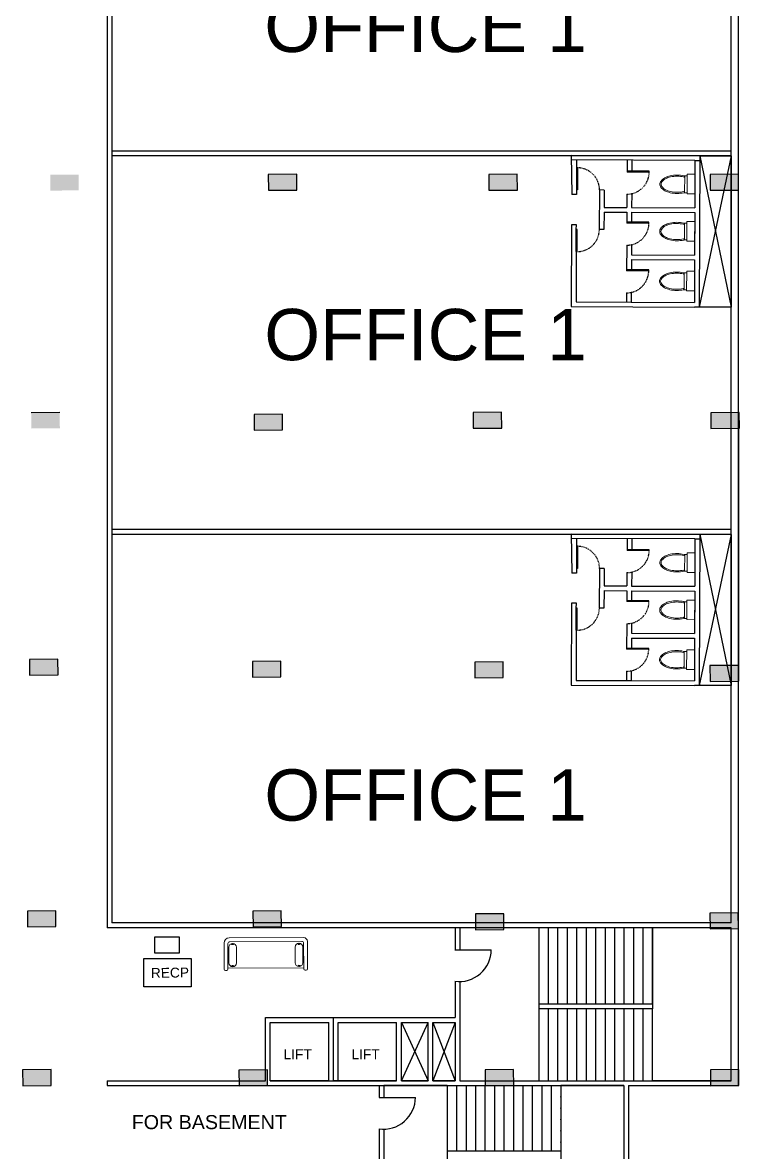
# Model space of a CAD drawing. Header units: millimetres. Extents: x 587797 to 2274247, y 1711 to 439204.
# Drawn here: x 1174131 to 1196832, y 241083 to 276901 of the extents above; entities that cross this region are included whole.
import ezdxf

# ---------------------------------------------------------------- set-up
doc = ezdxf.new("R2010")
doc.units = ezdxf.units.MM
doc.linetypes.add('ACAD_ISO03W100', pattern=[30, 12, -18])
doc.layers.add('finiture', color=7, linetype='Continuous', lineweight=20)
doc.styles.get("Standard").update_dxf_attribs({"font": 'arial.ttf'})

msp = doc.modelspace()

# ---------------------------------------------------------------- hatches: boundary and pattern name
h = msp.add_hatch(color=256)
h.dxf.hatch_style = 1
h.paths.add_polyline_path([(1175910.46, 271582.881), (1175906.172, 272082.863), (1175006.205, 272075.145), (1175010.493, 271575.163)])
h = msp.add_hatch(color=256)
h.dxf.hatch_style = 1
h.paths.add_polyline_path([(1182815.95, 271593.514), (1182811.662, 272093.496), (1181911.695, 272085.778), (1181915.983, 271585.797)])
h = msp.add_hatch(color=256)
h.dxf.hatch_style = 1
h.paths.add_polyline_path([(1189800.085, 271593.514), (1189795.798, 272093.496), (1188895.831, 272085.778), (1188900.118, 271585.797)])
h = msp.add_hatch(color=256)
h.dxf.hatch_style = 1
h.paths.add_polyline_path([(1196805.901, 271593.514), (1196801.613, 272093.496), (1195901.646, 272085.778), (1195905.934, 271585.797)])
h = msp.add_hatch(color=256)
h.dxf.hatch_style = 1
h.paths.add_polyline_path([(1175310.009, 264040.668), (1175305.721, 264540.649), (1174405.754, 264532.931), (1174410.042, 264032.95)])
h = msp.add_hatch(color=256)
h.dxf.hatch_style = 1
h.paths.add_polyline_path([(1182365.257, 263988.153), (1182360.969, 264488.135), (1181461.002, 264480.417), (1181465.29, 263980.435)])
h = msp.add_hatch(color=256)
h.dxf.hatch_style = 1
h.paths.add_polyline_path([(1189303.606, 264047.654), (1189299.318, 264547.636), (1188399.351, 264539.918), (1188403.639, 264039.937)])
h = msp.add_hatch(color=256)
h.dxf.hatch_style = 1
h.paths.add_polyline_path([(1196831.696, 264042.48), (1196827.409, 264542.461), (1195927.442, 264534.744), (1195931.73, 264034.762)])
h = msp.add_hatch(color=256)
h.dxf.hatch_style = 1
h.paths.add_polyline_path([(1175252.183, 256222.367), (1175247.895, 256722.348), (1174347.928, 256714.63), (1174352.216, 256214.649)])
h = msp.add_hatch(color=256)
h.dxf.hatch_style = 1
h.paths.add_polyline_path([(1182311.857, 256158.747), (1182307.57, 256658.728), (1181407.603, 256651.01), (1181411.89, 256151.029)])
h = msp.add_hatch(color=256)
h.dxf.hatch_style = 1
h.paths.add_polyline_path([(1189354.374, 256137.317), (1189350.086, 256637.299), (1188450.119, 256629.581), (1188454.407, 256129.599)])
h = msp.add_hatch(color=256)
h.dxf.hatch_style = 1
h.paths.add_polyline_path([(1196804.482, 256024.515), (1196800.194, 256524.497), (1195900.227, 256516.779), (1195904.515, 256016.797)])
h = msp.add_hatch(color=256)
h.dxf.hatch_style = 1
h.paths.add_polyline_path([(1175186.482, 248242.016), (1175182.194, 248741.997), (1174282.227, 248734.279), (1174286.515, 248234.298)])
h = msp.add_hatch(color=256)
h.dxf.hatch_style = 1
h.paths.add_polyline_path([(1182327.894, 248242.016), (1182323.606, 248741.997), (1181423.639, 248734.279), (1181427.927, 248234.298)])
h = msp.add_hatch(color=256)
h.dxf.hatch_style = 1
h.paths.add_polyline_path([(1189375.669, 248150.984), (1189371.382, 248650.966), (1188471.415, 248643.248), (1188475.702, 248143.266)])
h = msp.add_hatch(color=256)
h.dxf.hatch_style = 1
h.paths.add_polyline_path([(1196801.268, 248179.034), (1196796.98, 248679.016), (1195897.014, 248671.298), (1195901.301, 248171.316)])
h = msp.add_hatch(color=256)
h.dxf.hatch_style = 1
h.paths.add_polyline_path([(1175035.119, 243206.553), (1175030.831, 243706.535), (1174130.864, 243698.817), (1174135.152, 243198.836)])
h = msp.add_hatch(color=256)
h.dxf.hatch_style = 1
h.paths.add_polyline_path([(1181887.029, 243202.608), (1181882.741, 243702.589), (1180982.774, 243694.872), (1180987.062, 243194.89)])
h = msp.add_hatch(color=256)
h.dxf.hatch_style = 1
h.paths.add_polyline_path([(1189683.449, 243206.467), (1189679.162, 243706.448), (1188779.195, 243698.731), (1188783.483, 243198.749)])
h = msp.add_hatch(color=256)
h.dxf.hatch_style = 1
h.paths.add_polyline_path([(1196816, 243206.467), (1196811.712, 243706.448), (1195911.745, 243698.731), (1195916.033, 243198.749)])

# ---------------------------------------------------------------- linework, layer by layer
for p, q in [((1196805.901, 248206.38), (1196805.901, 303056.38)), ((1196805.901, 243206.38), (1196805.901, 299906.38)), ((1176805.901, 297976.041), (1176805.901, 248206.38)), ((1176955.901, 286403.061), (1176955.901, 248356.38)), ((1196575.901, 248356.38), (1196575.901, 286403.061)), ((1196575.901, 272826.041), (1176955.901, 272826.041)), ((1196575.901, 272676.041), (1176955.901, 272676.041)), ((1191507.961, 272697.974), (1195575.91, 272680.369)), ((1191507.961, 272697.974), (1191522.262, 271448.554)), ((1195575.91, 272680.369), (1195555.787, 267880.411)), ((1196575.901, 272676.041), (1195555.787, 267880.411)), ((1195575.91, 272680.369), (1196575.901, 272676.041)), ((1195575.91, 272680.369), (1196575.901, 267880.411)), ((1196575.901, 272676.041), (1196575.901, 267880.411)), ((1195425.911, 272531.017), (1191527.019, 272547.89)), ((1191677.018, 272547.241), (1191672.909, 271597.904)), ((1191675.939, 272297.897), (1191672.909, 271597.904)), ((1191704.938, 272297.772), (1191675.939, 272297.897)), ((1191704.938, 272297.772), (1191701.909, 271597.778)), ((1193275.931, 272540.321), (1193274.299, 272163.195)), ((1193425.93, 272539.672), (1193424.423, 272191.545)), ((1195425.911, 272531.017), (1195419.42, 271031.031)), ((1195425.911, 272531.017), (1195575.281, 272530.37)), ((1182811.662, 272093.496), (1181911.695, 272085.778)), ((1181911.695, 272085.778), (1181915.983, 271585.797)), ((1182815.95, 271593.514), (1182811.662, 272093.496)), ((1189795.798, 272093.496), (1188895.831, 272085.778)), ((1188895.831, 272085.778), (1188900.118, 271585.797)), ((1189800.085, 271593.514), (1189795.798, 272093.496)), ((1193974.293, 272160.165), (1193274.299, 272163.195)), ((1193974.418, 272189.165), (1193274.425, 272192.194)), ((1193974.293, 272160.165), (1193974.418, 272189.165)), ((1196801.613, 272093.496), (1195901.646, 272085.778)), ((1195901.646, 272085.778), (1195905.934, 271585.797)), ((1196805.901, 271593.514), (1196801.613, 272093.496)), ((1181915.983, 271585.797), (1182815.95, 271593.514)), ((1188900.118, 271585.797), (1189800.085, 271593.514)), ((1191672.909, 271597.904), (1191672.26, 271447.905)), ((1191701.909, 271597.778), (1191672.909, 271597.904)), ((1192401.902, 271594.749), (1192401.253, 271444.751)), ((1192549.242, 271594.111), (1192401.902, 271594.749)), ((1192549.242, 271594.111), (1192546.859, 271043.462)), ((1195905.934, 271585.797), (1196805.901, 271593.514)), ((1191672.26, 271447.905), (1191522.262, 271448.554)), ((1192398.594, 271444.762), (1192394.451, 270487.343)), ((1193271.27, 271463.201), (1193269.44, 271040.335)), ((1193421.339, 271478.812), (1193419.439, 271039.686)), ((1192546.21, 270893.464), (1192543.801, 270336.695)), ((1192546.21, 270893.464), (1193268.791, 270890.337)), ((1192546.859, 271043.462), (1193269.44, 271040.335)), ((1193268.791, 270890.337), (1193267.298, 270545.407)), ((1193418.789, 270889.687), (1193417.422, 270573.758)), ((1193418.789, 270889.687), (1195418.771, 270881.032)), ((1193419.439, 271039.686), (1195419.42, 271031.031)), ((1195418.771, 270881.032), (1195412.928, 269531.045)), ((1191518.118, 270491.135), (1191506.896, 267897.933)), ((1191668.117, 270490.486), (1191518.118, 270491.135)), ((1191667.468, 270340.488), (1191668.117, 270490.486)), ((1192397.11, 270487.331), (1192394.451, 270487.343)), ((1192396.461, 270337.333), (1192397.11, 270487.331)), ((1193967.292, 270542.378), (1193267.298, 270545.407)), ((1193967.417, 270571.377), (1193267.424, 270574.407)), ((1193967.292, 270542.378), (1193967.417, 270571.377)), ((1191667.468, 270340.488), (1191657.543, 268047.283)), ((1191664.438, 269640.494), (1191667.468, 270340.488)), ((1191696.467, 270340.362), (1191667.468, 270340.488)), ((1191693.438, 269640.369), (1191696.467, 270340.362)), ((1192543.801, 270336.695), (1192396.461, 270337.333)), ((1193264.269, 269845.414), (1193260.764, 269035.644)), ((1193414.338, 269861.025), (1193412.947, 269539.7)), ((1191693.438, 269640.369), (1191664.438, 269640.494)), ((1193412.298, 269389.702), (1193410.889, 269063.995)), ((1193412.298, 269389.702), (1195412.279, 269381.046)), ((1193412.947, 269539.7), (1195412.928, 269531.045)), ((1195412.279, 269381.046), (1195406.437, 268031.059)), ((1193960.758, 269032.615), (1193260.764, 269035.644)), ((1193960.883, 269061.614), (1193260.89, 269064.644)), ((1193960.758, 269032.615), (1193960.883, 269061.614)), ((1193257.735, 268335.651), (1193256.457, 268040.363)), ((1193407.804, 268351.262), (1193406.456, 268039.714)), ((1191657.543, 268047.283), (1193406.456, 268039.714)), ((1193406.456, 268039.714), (1195406.437, 268031.059)), ((1191506.896, 267897.933), (1195405.788, 267881.06)), ((1195555.787, 267880.411), (1195405.788, 267881.06)), ((1196575.901, 267880.411), (1195555.804, 267884.688)), ((1175305.721, 264540.649), (1174405.754, 264532.931)), ((1182360.969, 264488.135), (1181461.002, 264480.417)), ((1181461.002, 264480.417), (1181465.29, 263980.435)), ((1182365.257, 263988.153), (1182360.969, 264488.135)), ((1189299.318, 264547.636), (1188399.351, 264539.918)), ((1188399.351, 264539.918), (1188403.639, 264039.937)), ((1189303.606, 264047.654), (1189299.318, 264547.636)), ((1196827.409, 264542.461), (1195927.442, 264534.744)), ((1195927.442, 264534.744), (1195931.73, 264034.762)), ((1196831.696, 264042.48), (1196827.409, 264542.461)), ((1181465.29, 263980.435), (1182365.257, 263988.153)), ((1188403.639, 264039.937), (1189303.606, 264047.654)), ((1195931.73, 264034.762), (1196831.696, 264042.48)), ((1196805.901, 264024.515), (1196805.901, 256024.515)), ((1196575.901, 260826.041), (1176955.901, 260826.041)), ((1196575.901, 260676.041), (1176955.901, 260676.041)), ((1191507.961, 260697.974), (1195575.91, 260680.369)), ((1191507.961, 260697.974), (1191522.262, 259448.554)), ((1195425.911, 260531.017), (1191527.019, 260547.89)), ((1191677.018, 260547.241), (1191672.909, 259597.904)), ((1193275.931, 260540.321), (1193274.299, 260163.195)), ((1193425.93, 260539.672), (1193424.423, 260191.545)), ((1195425.911, 260531.017), (1195419.42, 259031.031)), ((1195425.911, 260531.017), (1195575.281, 260530.37)), ((1195575.91, 260680.369), (1195555.787, 255880.411)), ((1196575.901, 260676.041), (1195555.787, 255880.411)), ((1195575.91, 260680.369), (1196575.901, 260676.041)), ((1195575.91, 260680.369), (1196575.901, 255880.411)), ((1196575.901, 260676.041), (1196575.901, 255880.411)), ((1191675.939, 260297.897), (1191672.909, 259597.904)), ((1191704.938, 260297.772), (1191675.939, 260297.897)), ((1191704.938, 260297.772), (1191701.909, 259597.778)), ((1193974.293, 260160.165), (1193274.299, 260163.195)), ((1193974.418, 260189.165), (1193274.425, 260192.194)), ((1193974.293, 260160.165), (1193974.418, 260189.165)), ((1191672.26, 259447.905), (1191522.262, 259448.554)), ((1191672.909, 259597.904), (1191672.26, 259447.905)), ((1191701.909, 259597.778), (1191672.909, 259597.904)), ((1192398.594, 259444.762), (1192394.451, 258487.343)), ((1192401.902, 259594.749), (1192401.253, 259444.751)), ((1192549.242, 259594.111), (1192401.902, 259594.749)), ((1192549.242, 259594.111), (1192546.859, 259043.462)), ((1193271.27, 259463.201), (1193269.44, 259040.335)), ((1193421.339, 259478.812), (1193419.439, 259039.686)), ((1192546.859, 259043.462), (1193269.44, 259040.335)), ((1193419.439, 259039.686), (1195419.42, 259031.031)), ((1192546.21, 258893.464), (1192543.801, 258336.695)), ((1192546.21, 258893.464), (1193268.791, 258890.337)), ((1193268.791, 258890.337), (1193267.298, 258545.407)), ((1193418.789, 258889.687), (1193417.422, 258573.758)), ((1193418.789, 258889.687), (1195418.771, 258881.032)), ((1195418.771, 258881.032), (1195412.928, 257531.045)), ((1191518.118, 258491.135), (1191506.896, 255897.933)), ((1191668.117, 258490.486), (1191518.118, 258491.135)), ((1191667.468, 258340.488), (1191657.543, 256047.283)), ((1191664.438, 257640.494), (1191667.468, 258340.488)), ((1191667.468, 258340.488), (1191668.117, 258490.486)), ((1191696.467, 258340.362), (1191667.468, 258340.488)), ((1191693.438, 257640.369), (1191696.467, 258340.362)), ((1192397.11, 258487.331), (1192394.451, 258487.343)), ((1192396.461, 258337.333), (1192397.11, 258487.331)), ((1192543.801, 258336.695), (1192396.461, 258337.333)), ((1193967.292, 258542.378), (1193267.298, 258545.407)), ((1193967.417, 258571.377), (1193267.424, 258574.407)), ((1193967.292, 258542.378), (1193967.417, 258571.377)), ((1191693.438, 257640.369), (1191664.438, 257640.494)), ((1193264.269, 257845.414), (1193260.764, 257035.644)), ((1193414.338, 257861.025), (1193412.947, 257539.7)), ((1193412.947, 257539.7), (1195412.928, 257531.045)), ((1193412.298, 257389.702), (1193410.889, 257063.995)), ((1193412.298, 257389.702), (1195412.279, 257381.046)), ((1195412.279, 257381.046), (1195406.437, 256031.059)), ((1193960.758, 257032.615), (1193260.764, 257035.644)), ((1193960.883, 257061.614), (1193260.89, 257064.644)), ((1193960.758, 257032.615), (1193960.883, 257061.614)), ((1175247.895, 256722.348), (1174347.928, 256714.63)), ((1174347.928, 256714.63), (1174352.216, 256214.649)), ((1175252.183, 256222.367), (1175247.895, 256722.348)), ((1182307.57, 256658.728), (1181407.603, 256651.01)), ((1181407.603, 256651.01), (1181411.89, 256151.029)), ((1182311.857, 256158.747), (1182307.57, 256658.728)), ((1189350.086, 256637.299), (1188450.119, 256629.581)), ((1188450.119, 256629.581), (1188454.407, 256129.599)), ((1189354.374, 256137.317), (1189350.086, 256637.299)), ((1196800.194, 256524.497), (1195900.227, 256516.779)), ((1195900.227, 256516.779), (1195904.515, 256016.797)), ((1196804.482, 256024.515), (1196800.194, 256524.497)), ((1174352.216, 256214.649), (1175252.183, 256222.367)), ((1181411.89, 256151.029), (1182311.857, 256158.747)), ((1188454.407, 256129.599), (1189354.374, 256137.317)), ((1193257.735, 256335.651), (1193256.457, 256040.363)), ((1193407.804, 256351.262), (1193406.456, 256039.714)), ((1196805.901, 248322.831), (1196805.901, 256322.831)), ((1191506.896, 255897.933), (1195405.788, 255881.06)), ((1191657.543, 256047.283), (1193406.456, 256039.714)), ((1193406.456, 256039.714), (1195406.437, 256031.059)), ((1195555.787, 255880.411), (1195405.788, 255881.06)), ((1196575.901, 255880.411), (1195555.804, 255884.688)), ((1195904.515, 256016.797), (1196804.482, 256024.515)), ((1175182.194, 248741.997), (1174282.227, 248734.279)), ((1174282.227, 248734.279), (1174286.515, 248234.298)), ((1175186.482, 248242.016), (1175182.194, 248741.997)), ((1182323.606, 248741.997), (1181423.639, 248734.279)), ((1181423.639, 248734.279), (1181427.927, 248234.298)), ((1182327.894, 248242.016), (1182323.606, 248741.997)), ((1189371.382, 248650.966), (1188471.415, 248643.248)), ((1188471.415, 248643.248), (1188475.702, 248143.266)), ((1189375.669, 248150.984), (1189371.382, 248650.966)), ((1196796.98, 248679.016), (1195897.014, 248671.298)), ((1195897.014, 248671.298), (1195901.301, 248171.316)), ((1196801.268, 248179.034), (1196796.98, 248679.016)), ((1174286.515, 248234.298), (1175186.482, 248242.016)), ((1196575.901, 248356.38), (1176955.901, 248356.38)), ((1181427.927, 248234.298), (1182327.894, 248242.016)), ((1196575.901, 248206.38), (1176805.901, 248206.38)), ((1178302.817, 247906.841), (1178302.817, 247406.841)), ((1179102.817, 247906.841), (1178302.817, 247906.841)), ((1179102.817, 247406.841), (1179102.817, 247906.841)), ((1187825.901, 248206.38), (1187825.901, 247508.326)), ((1190475.901, 248206.38), (1187975.901, 248206.38)), ((1187975.901, 248206.38), (1187975.901, 247508.326)), ((1188475.702, 248143.266), (1189375.669, 248150.984)), ((1191375.901, 248206.38), (1188875.901, 248206.38)), ((1190475.901, 248206.38), (1190475.901, 243356.38)), ((1190775.901, 248206.38), (1190775.901, 245781.38)), ((1191075.901, 248206.38), (1191075.901, 245781.38)), ((1191375.901, 248206.38), (1191375.901, 245781.38)), ((1191675.901, 248206.38), (1191675.901, 245781.38)), ((1191975.901, 248206.38), (1191975.901, 245781.38)), ((1192275.901, 248206.38), (1192275.901, 245781.38)), ((1192575.901, 248206.38), (1192575.901, 245781.38)), ((1192875.901, 248206.38), (1192875.901, 245781.38)), ((1193175.901, 248206.38), (1193175.901, 245781.38)), ((1193475.901, 248206.38), (1193475.901, 245781.38)), ((1193775.901, 248206.38), (1193775.901, 245781.38)), ((1194075.901, 245781.38), (1194075.901, 248206.38)), ((1194075.901, 248206.38), (1194075.901, 245631.38)), ((1195901.301, 248171.316), (1196801.268, 248179.034)), ((1196575.901, 243356.38), (1196575.901, 248206.38)), ((1196805.901, 243206.38), (1196805.901, 248206.38)), ((1187824.195, 247508.326), (1188974.195, 247508.326)), ((1177973.478, 247229.809), (1179473.478, 247229.809)), ((1177973.478, 246329.809), (1177973.478, 247229.809)), ((1178302.817, 247406.841), (1179102.817, 247406.841)), ((1179473.478, 247229.809), (1179473.478, 246329.809)), ((1187825.901, 246508.099), (1187825.901, 245356.38)), ((1187975.901, 246499.492), (1187975.901, 243356.38)), ((1179473.478, 246329.809), (1177973.478, 246329.809)), ((1194075.901, 245781.38), (1190475.901, 245781.38)), ((1181825.901, 243356.38), (1181825.901, 245356.38)), ((1181825.901, 245356.38), (1183975.901, 245356.38)), ((1183975.901, 243356.38), (1183975.901, 245356.38)), ((1183975.901, 245356.38), (1185975.901, 245356.38)), ((1183975.901, 243356.38), (1183975.901, 245356.38)), ((1185975.901, 245356.38), (1186975.901, 245356.38)), ((1186975.901, 245356.38), (1187825.901, 245356.38)), ((1194075.901, 245631.38), (1190475.901, 245631.38)), ((1190775.901, 245631.38), (1190775.901, 243356.38)), ((1191075.901, 245631.38), (1191075.901, 243356.38)), ((1191375.901, 245631.38), (1191375.901, 243356.38)), ((1191675.901, 245631.38), (1191675.901, 243356.38)), ((1191975.901, 245631.38), (1191975.901, 243356.38)), ((1192275.901, 245631.38), (1192275.901, 243356.38)), ((1192575.901, 245631.38), (1192575.901, 243356.38)), ((1192875.901, 245631.38), (1192875.901, 243356.38)), ((1193175.901, 245631.38), (1193175.901, 243356.38)), ((1193475.901, 245631.38), (1193475.901, 243356.38)), ((1193775.901, 245631.38), (1193775.901, 243356.38)), ((1194075.901, 243356.38), (1194075.901, 245631.38)), ((1181975.901, 243356.38), (1181975.901, 245206.38)), ((1181975.901, 245206.38), (1183825.901, 245206.38)), ((1183825.901, 243356.38), (1183825.901, 245206.38)), ((1184125.901, 243356.38), (1184125.901, 245206.38)), ((1184125.901, 245206.38), (1185975.901, 245206.38)), ((1185975.901, 243356.38), (1185975.901, 245206.38)), ((1186125.901, 243356.38), (1186125.901, 245206.38)), ((1186125.901, 245206.38), (1186975.901, 245206.38)), ((1186125.901, 245206.38), (1186975.901, 243356.38)), ((1186125.901, 243356.38), (1186975.901, 245206.38)), ((1186975.901, 243356.38), (1186975.901, 245206.38)), ((1187125.901, 243356.38), (1187125.901, 245206.38)), ((1187125.901, 245206.38), (1187825.901, 245206.38)), ((1187125.901, 245206.38), (1187825.901, 243356.38)), ((1187825.901, 245206.38), (1187125.901, 243356.38)), ((1187825.901, 245206.38), (1187825.901, 243356.38)), ((1187825.901, 245206.38), (1187825.901, 243356.38)), ((1175030.831, 243706.535), (1174130.864, 243698.817)), ((1174130.864, 243698.817), (1174135.152, 243198.836)), ((1175035.119, 243206.553), (1175030.831, 243706.535)), ((1181882.741, 243702.589), (1180982.774, 243694.872)), ((1180982.774, 243694.872), (1180987.062, 243194.89)), ((1181887.029, 243202.608), (1181882.741, 243702.589)), ((1189679.162, 243706.448), (1188779.195, 243698.731)), ((1188779.195, 243698.731), (1188783.483, 243198.749)), ((1189683.449, 243206.467), (1189679.162, 243706.448)), ((1196811.712, 243706.448), (1195911.745, 243698.731)), ((1195911.745, 243698.731), (1195916.033, 243198.749)), ((1196816, 243206.467), (1196811.712, 243706.448)), ((1174135.152, 243198.836), (1175035.119, 243206.553)), ((1176805.901, 243356.38), (1181825.901, 243356.38)), ((1176805.901, 243356.38), (1176805.901, 243206.38)), ((1176805.901, 243206.38), (1193173.35, 243206.38)), ((1181975.901, 243356.38), (1185975.901, 243356.38)), ((1181975.901, 243356.38), (1183825.901, 243356.38)), ((1181975.901, 243356.38), (1183825.901, 243356.38)), ((1183825.901, 243356.38), (1181975.901, 243356.38)), ((1185975.901, 243356.38), (1183975.901, 243356.38)), ((1184125.901, 243356.38), (1185975.901, 243356.38)), ((1185423.35, 243206.38), (1185423.35, 242828.51)), ((1187573.35, 243206.38), (1185573.35, 243206.38)), ((1185573.35, 243206.38), (1185573.35, 242828.51)), ((1186125.901, 243356.38), (1186975.901, 243356.38)), ((1186975.901, 243356.38), (1186125.901, 243356.38)), ((1187125.901, 243356.38), (1187825.901, 243356.38)), ((1187825.901, 243356.38), (1187125.901, 243356.38)), ((1187573.35, 243206.38), (1187573.35, 238884.859)), ((1187873.35, 243206.38), (1187873.35, 241120.62)), ((1187975.901, 243356.38), (1196575.901, 243356.38)), ((1188173.35, 243206.38), (1188173.35, 241120.62)), ((1188473.35, 243206.38), (1188473.35, 241120.62)), ((1188773.35, 243206.38), (1188773.35, 241120.62)), ((1188783.483, 243198.749), (1189683.449, 243206.467)), ((1189073.35, 243206.38), (1189073.35, 241120.62)), ((1189373.35, 243206.38), (1189373.35, 241120.62)), ((1189673.35, 243206.38), (1189673.35, 241120.62)), ((1189973.35, 243206.38), (1189973.35, 241120.62)), ((1190273.35, 243206.38), (1190273.35, 241120.62)), ((1190573.35, 243206.38), (1190573.35, 241120.62)), ((1190873.35, 243206.38), (1190873.35, 241120.62)), ((1193173.35, 243206.38), (1191173.35, 243206.38)), ((1191173.35, 243206.38), (1191173.35, 238884.859)), ((1193173.35, 243206.38), (1193173.35, 238884.859)), ((1193323.47, 243206.38), (1196805.901, 243206.38)), ((1193323.47, 243206.38), (1193323.47, 232414.508)), ((1196575.901, 243356.38), (1194075.901, 243356.38)), ((1195916.033, 243198.749), (1196816, 243206.467)), ((1180987.062, 243194.89), (1181887.029, 243202.608)), ((1185423.35, 242828.51), (1186573.35, 242828.51)), ((1185423.35, 241828.51), (1185422.72, 239008.634)), ((1185573.35, 241819.649), (1185573.35, 238884.859)), ((1191173.35, 241120.62), (1187573.35, 241120.62))]:
    msp.add_line(p, q)
at = {"linetype": 'ACAD_ISO03W100'}
for centre, start, end in [((1191701.909, 271597.778), 359.7520462, 89.7520462), ((1193274.299, 272163.195), 269.7520462, 359.7520462), ((1193267.298, 270545.407), 269.7520462, 359.7520462), ((1191696.467, 270340.362), 269.7520462, 359.7520462), ((1193260.764, 269035.644), 269.7520462, 359.7520462), ((1191701.909, 259597.778), 359.7520462, 89.7520462), ((1193274.299, 260163.195), 269.7520462, 359.7520462), ((1191696.467, 258340.362), 269.7520462, 359.7520462), ((1193267.298, 258545.407), 269.7520462, 359.7520462), ((1193260.764, 257035.644), 269.7520462, 359.7520462)]:
    msp.add_arc(centre, 700, start, end, dxfattribs=at)
for centre in [(1187958.905, 247514.659), (1185558.06, 242834.843)]:
    msp.add_arc(centre, 1015.31, 262.3755717, 359.6426021)
for p in [(1191173.35, 242846.253), (1191173.35, 242486.127), (1191173.35, 242126), (1191173.35, 241765.873), (1191173.35, 241405.746)]:
    msp.add_point(p)
at = {"layer": 'finiture'}
for p, q in [((1195099.778, 272038.226), (1195097.501, 271512.133)), ((1195099.591, 272038.876), (1195176.254, 272038.544)), ((1195173.294, 271471.749), (1195175.98, 272092.446)), ((1195175.98, 272092.446), (1195424.009, 272091.372)), ((1195424.009, 272091.372), (1195421.322, 271470.675)), ((1195100.246, 271508.761), (1195173.96, 271508.442)), ((1195421.322, 271470.675), (1195173.294, 271471.749)), ((1195093.293, 270539.794), (1195091.017, 270013.702)), ((1195093.106, 270540.444), (1195169.77, 270540.112)), ((1195166.809, 269973.317), (1195169.495, 270594.014)), ((1195169.495, 270594.014), (1195417.524, 270592.941)), ((1195417.524, 270592.941), (1195414.838, 269972.244)), ((1195093.761, 270010.329), (1195167.476, 270010.01)), ((1195414.838, 269972.244), (1195166.809, 269973.317)), ((1195159.986, 268396.777), (1195162.673, 269017.475)), ((1195162.673, 269017.475), (1195410.701, 269016.401)), ((1195410.701, 269016.401), (1195408.015, 268395.704)), ((1195086.471, 268963.255), (1195084.194, 268437.162)), ((1195086.284, 268963.905), (1195162.947, 268963.573)), ((1195086.938, 268433.79), (1195160.653, 268433.471)), ((1195408.015, 268395.704), (1195159.986, 268396.777)), ((1195173.294, 259471.749), (1195175.98, 260092.446)), ((1195175.98, 260092.446), (1195424.009, 260091.372)), ((1195424.009, 260091.372), (1195421.322, 259470.675)), ((1195099.778, 260038.226), (1195097.501, 259512.133)), ((1195099.591, 260038.876), (1195176.254, 260038.544)), ((1195100.246, 259508.761), (1195173.96, 259508.442)), ((1195421.322, 259470.675), (1195173.294, 259471.749)), ((1195093.293, 258539.794), (1195091.017, 258013.702)), ((1195093.106, 258540.444), (1195169.77, 258540.112)), ((1195166.809, 257973.317), (1195169.495, 258594.014)), ((1195169.495, 258594.014), (1195417.524, 258592.941)), ((1195417.524, 258592.941), (1195414.838, 257972.244)), ((1195093.761, 258010.329), (1195167.476, 258010.01)), ((1195414.838, 257972.244), (1195166.809, 257973.317)), ((1195086.471, 256963.255), (1195084.194, 256437.162)), ((1195086.284, 256963.905), (1195162.947, 256963.573)), ((1195159.986, 256396.777), (1195162.673, 257017.475)), ((1195162.673, 257017.475), (1195410.701, 257016.401)), ((1195410.701, 257016.401), (1195408.015, 256395.704)), ((1195086.938, 256433.79), (1195160.653, 256433.471)), ((1195408.015, 256395.704), (1195159.986, 256396.777)), ((1183031.355, 247891.915), (1180671.371, 247883.227)), ((1180511.961, 247722.639), (1180515.013, 246893.706)), ((1180632.034, 247703.081), (1180635.012, 246894.148)), ((1180662.736, 247586.387), (1180664.57, 247088.377)), ((1182971.797, 247771.695), (1180691.813, 247763.302)), ((1180904.568, 247089.261), (1180902.735, 247587.271)), ((1182764.01, 247096.106), (1182762.177, 247594.116)), ((1183002.176, 247594.999), (1183004.009, 247096.989)), ((1183032.018, 247711.916), (1183034.996, 246902.983)), ((1183151.796, 247772.357), (1183154.995, 246903.424)), ((1180555.16, 246853.854), (1180595.159, 246854.001)), ((1183034.889, 246931.921), (1180634.905, 246923.087)), ((1183075.143, 246863.13), (1183115.142, 246863.277))]:
    msp.add_line(p, q, dxfattribs=at)
for centre, radius, start, end in [((1194479.649, 271777.859), 164.868, 142.1490115, 179.7520462), ((1194659.09, 271638.414), 392.122, 118.0237809, 142.1490115), ((1194659.09, 271638.414), 354.917, 118.0237809, 142.1490115), ((1194777.888, 271415.211), 644.97, 102.3106229, 118.0237809), ((1194777.888, 271415.211), 607.765, 102.3106229, 118.0237809), ((1194855.162, 271061.116), 1007.399, 89.7520462, 102.3106229), ((1194855.162, 271061.116), 970.194, 89.7520462, 102.3106229), ((1194855.162, 271061.116), 970.194, 77.1934694, 89.7520462), ((1194855.162, 271061.116), 1007.399, 77.1934694, 89.7520462), ((1194935.498, 271414.529), 607.765, 75.2436066, 77.1934694), ((1194935.498, 271414.529), 644.97, 75.2436066, 77.1934694), ((1194479.649, 271777.859), 164.868, 179.7520462, 217.3550809), ((1194660.291, 271915.745), 392.122, 217.3550809, 241.4803114), ((1194479.649, 271777.859), 127.664, 179.7520462, 217.3550809), ((1194479.649, 271777.859), 127.664, 142.1490115, 179.7520462), ((1194660.291, 271915.745), 354.917, 217.3550809, 241.4803114), ((1194781.016, 272137.911), 644.97, 241.4803114, 257.1934694), ((1194781.016, 272137.911), 607.765, 241.4803114, 257.1934694), ((1194861.352, 272491.324), 1007.399, 257.1934694, 269.7520462), ((1194861.352, 272491.324), 970.194, 257.1934694, 269.7520462), ((1194861.352, 272491.324), 1007.399, 269.7520462, 282.3106229), ((1194861.352, 272491.324), 970.194, 269.7520462, 282.3106229), ((1194938.625, 272137.229), 607.765, 282.3106229, 284.2604858), ((1194938.625, 272137.229), 644.97, 282.3106229, 284.2604858), ((1194652.606, 270139.982), 392.122, 118.0237809, 142.1490115), ((1194652.606, 270139.982), 354.917, 118.0237809, 142.1490115), ((1194771.403, 269916.779), 644.97, 102.3106229, 118.0237809), ((1194771.403, 269916.779), 607.765, 102.3106229, 118.0237809), ((1194848.677, 269562.684), 1007.399, 89.7520462, 102.3106229), ((1194848.677, 269562.684), 970.194, 89.7520462, 102.3106229), ((1194848.677, 269562.684), 970.194, 77.1934694, 89.7520462), ((1194848.677, 269562.684), 1007.399, 77.1934694, 89.7520462), ((1194929.013, 269916.097), 607.765, 75.2436066, 77.1934694), ((1194929.013, 269916.097), 644.97, 75.2436066, 77.1934694), ((1194473.164, 270279.427), 164.868, 179.7520462, 217.3550809), ((1194473.164, 270279.427), 164.868, 142.1490115, 179.7520462), ((1194653.806, 270417.314), 392.122, 217.3550809, 241.4803114), ((1194473.164, 270279.427), 127.664, 179.7520462, 217.3550809), ((1194473.164, 270279.427), 127.664, 142.1490115, 179.7520462), ((1194653.806, 270417.314), 354.917, 217.3550809, 241.4803114), ((1194774.531, 270639.479), 644.97, 241.4803114, 257.1934694), ((1194774.531, 270639.479), 607.765, 241.4803114, 257.1934694), ((1194854.867, 270992.892), 1007.399, 257.1934694, 269.7520462), ((1194854.867, 270992.892), 970.194, 257.1934694, 269.7520462), ((1194854.867, 270992.892), 1007.399, 269.7520462, 282.3106229), ((1194854.867, 270992.892), 970.194, 269.7520462, 282.3106229), ((1194932.141, 270638.797), 607.765, 282.3106229, 284.2604858), ((1194932.141, 270638.797), 644.97, 282.3106229, 284.2604858), ((1194466.341, 268702.887), 164.868, 179.7520462, 217.3550809), ((1194466.341, 268702.887), 164.868, 142.1490115, 179.7520462), ((1194645.783, 268563.442), 392.122, 118.0237809, 142.1490115), ((1194466.341, 268702.887), 127.664, 179.7520462, 217.3550809), ((1194466.341, 268702.887), 127.664, 142.1490115, 179.7520462), ((1194645.783, 268563.442), 354.917, 118.0237809, 142.1490115), ((1194764.581, 268340.24), 644.97, 102.3106229, 118.0237809), ((1194764.581, 268340.24), 607.765, 102.3106229, 118.0237809), ((1194841.855, 267986.145), 1007.399, 89.7520462, 102.3106229), ((1194841.855, 267986.145), 970.194, 89.7520462, 102.3106229), ((1194841.855, 267986.145), 970.194, 77.1934694, 89.7520462), ((1194841.855, 267986.145), 1007.399, 77.1934694, 89.7520462), ((1194922.191, 268339.558), 607.765, 75.2436066, 77.1934694), ((1194922.191, 268339.558), 644.97, 75.2436066, 77.1934694), ((1194646.983, 268840.774), 392.122, 217.3550809, 241.4803114), ((1194646.983, 268840.774), 354.917, 217.3550809, 241.4803114), ((1194767.708, 269062.94), 644.97, 241.4803114, 257.1934694), ((1194767.708, 269062.94), 607.765, 241.4803114, 257.1934694), ((1194848.044, 269416.353), 1007.399, 257.1934694, 269.7520462), ((1194848.044, 269416.353), 970.194, 257.1934694, 269.7520462), ((1194848.044, 269416.353), 1007.399, 269.7520462, 282.3106229), ((1194848.044, 269416.353), 970.194, 269.7520462, 282.3106229), ((1194925.318, 269062.258), 607.765, 282.3106229, 284.2604858), ((1194925.318, 269062.258), 644.97, 282.3106229, 284.2604858), ((1194777.888, 259415.211), 644.97, 102.3106229, 118.0237809), ((1194855.162, 259061.116), 1007.399, 89.7520462, 102.3106229), ((1194855.162, 259061.116), 1007.399, 77.1934694, 89.7520462), ((1194935.498, 259414.529), 644.97, 75.2436066, 77.1934694), ((1194479.649, 259777.859), 164.868, 179.7520462, 217.3550809), ((1194479.649, 259777.859), 164.868, 142.1490115, 179.7520462), ((1194659.09, 259638.414), 392.122, 118.0237809, 142.1490115), ((1194479.649, 259777.859), 127.664, 179.7520462, 217.3550809), ((1194479.649, 259777.859), 127.664, 142.1490115, 179.7520462), ((1194660.291, 259915.745), 354.917, 217.3550809, 241.4803114), ((1194659.09, 259638.414), 354.917, 118.0237809, 142.1490115), ((1194777.888, 259415.211), 607.765, 102.3106229, 118.0237809), ((1194855.162, 259061.116), 970.194, 89.7520462, 102.3106229), ((1194855.162, 259061.116), 970.194, 77.1934694, 89.7520462), ((1194935.498, 259414.529), 607.765, 75.2436066, 77.1934694), ((1194660.291, 259915.745), 392.122, 217.3550809, 241.4803114), ((1194781.016, 260137.911), 644.97, 241.4803114, 257.1934694), ((1194781.016, 260137.911), 607.765, 241.4803114, 257.1934694), ((1194861.352, 260491.324), 1007.399, 257.1934694, 269.7520462), ((1194861.352, 260491.324), 970.194, 257.1934694, 269.7520462), ((1194861.352, 260491.324), 1007.399, 269.7520462, 282.3106229), ((1194861.352, 260491.324), 970.194, 269.7520462, 282.3106229), ((1194938.625, 260137.229), 607.765, 282.3106229, 284.2604858), ((1194938.625, 260137.229), 644.97, 282.3106229, 284.2604858), ((1194473.164, 258279.427), 164.868, 179.7520462, 217.3550809), ((1194473.164, 258279.427), 164.868, 142.1490115, 179.7520462), ((1194652.606, 258139.982), 392.122, 118.0237809, 142.1490115), ((1194473.164, 258279.427), 127.664, 179.7520462, 217.3550809), ((1194473.164, 258279.427), 127.664, 142.1490115, 179.7520462), ((1194652.606, 258139.982), 354.917, 118.0237809, 142.1490115), ((1194771.403, 257916.779), 644.97, 102.3106229, 118.0237809), ((1194771.403, 257916.779), 607.765, 102.3106229, 118.0237809), ((1194848.677, 257562.684), 1007.399, 89.7520462, 102.3106229), ((1194848.677, 257562.684), 970.194, 89.7520462, 102.3106229), ((1194848.677, 257562.684), 970.194, 77.1934694, 89.7520462), ((1194848.677, 257562.684), 1007.399, 77.1934694, 89.7520462), ((1194929.013, 257916.097), 607.765, 75.2436066, 77.1934694), ((1194929.013, 257916.097), 644.97, 75.2436066, 77.1934694), ((1194653.806, 258417.314), 392.122, 217.3550809, 241.4803114), ((1194653.806, 258417.314), 354.917, 217.3550809, 241.4803114), ((1194774.531, 258639.479), 644.97, 241.4803114, 257.1934694), ((1194774.531, 258639.479), 607.765, 241.4803114, 257.1934694), ((1194854.867, 258992.892), 1007.399, 257.1934694, 269.7520462), ((1194854.867, 258992.892), 970.194, 257.1934694, 269.7520462), ((1194854.867, 258992.892), 1007.399, 269.7520462, 282.3106229), ((1194854.867, 258992.892), 970.194, 269.7520462, 282.3106229), ((1194932.141, 258638.797), 607.765, 282.3106229, 284.2604858), ((1194932.141, 258638.797), 644.97, 282.3106229, 284.2604858), ((1194645.783, 256563.442), 392.122, 118.0237809, 142.1490115), ((1194645.783, 256563.442), 354.917, 118.0237809, 142.1490115), ((1194764.581, 256340.24), 644.97, 102.3106229, 118.0237809), ((1194764.581, 256340.24), 607.765, 102.3106229, 118.0237809), ((1194841.855, 255986.145), 1007.399, 89.7520462, 102.3106229), ((1194841.855, 255986.145), 970.194, 89.7520462, 102.3106229), ((1194841.855, 255986.145), 970.194, 77.1934694, 89.7520462), ((1194841.855, 255986.145), 1007.399, 77.1934694, 89.7520462), ((1194922.191, 256339.558), 607.765, 75.2436066, 77.1934694), ((1194922.191, 256339.558), 644.97, 75.2436066, 77.1934694), ((1194466.341, 256702.887), 164.868, 179.7520462, 217.3550809), ((1194466.341, 256702.887), 164.868, 142.1490115, 179.7520462), ((1194646.983, 256840.774), 392.122, 217.3550809, 241.4803114), ((1194466.341, 256702.887), 127.664, 179.7520462, 217.3550809), ((1194466.341, 256702.887), 127.664, 142.1490115, 179.7520462), ((1194646.983, 256840.774), 354.917, 217.3550809, 241.4803114), ((1194767.708, 257062.94), 644.97, 241.4803114, 257.1934694), ((1194767.708, 257062.94), 607.765, 241.4803114, 257.1934694), ((1194848.044, 257416.353), 970.194, 257.1934694, 269.7520462), ((1194848.044, 257416.353), 970.194, 269.7520462, 282.3106229), ((1194925.318, 257062.258), 607.765, 282.3106229, 284.2604858), ((1194848.044, 257416.353), 1007.399, 257.1934694, 269.7520462), ((1194848.044, 257416.353), 1007.399, 269.7520462, 282.3106229), ((1194925.318, 257062.258), 644.97, 282.3106229, 284.2604858), ((1180671.96, 247723.228), 160, 90.2109181, 180.2109181), ((1183031.797, 247771.916), 120, 0.2109181, 90.2109181), ((1180692.034, 247703.302), 60, 90.2109181, 180.2109181), ((1180782.736, 247586.829), 120, 0.2109181, 180.2109181), ((1180772.115, 247649.91), 50.167, 99.5704324, 145.6067419), ((1180784.258, 247667.145), 30.915, 119.0089282, 189.0989316), ((1180785.648, 247716.991), 28.083, 205.8894765, 331.5465133), ((1180797.205, 247673.109), 23.48, 136.0033228, 216.0730751), ((1180804.802, 247684.939), 15.79, 164.3947829, 278.979012), ((1180816.427, 247699.857), 10.871, 192.7586626, 303.898233), ((1182882.176, 247594.557), 120, 0.2109181, 180.2109181), ((1182847.654, 247707.334), 10.871, 236.5236031, 347.6631735), ((1182878.305, 247724.694), 28.083, 208.8753228, 334.5323596), ((1182859.388, 247692.502), 15.79, 261.4428241, 16.0270533), ((1182867.072, 247680.729), 23.48, 324.348761, 44.4185134), ((1182880.063, 247674.86), 30.915, 351.3229046, 61.412908), ((1182892.332, 247657.715), 50.167, 34.8150943, 80.8514037), ((1182972.018, 247711.695), 60, 0.2109181, 90.2109181), ((1180555.012, 246893.853), 40, 180.2109181, 270.2109181), ((1180595.012, 246894.001), 40, 270.2109181, 0.2109181), ((1180784.569, 247088.819), 120, 180.2109181, 0.2109181), ((1180774.413, 247025.662), 50.167, 214.8150943, 260.8514037), ((1180786.682, 247008.516), 30.915, 171.3229046, 241.412908), ((1180788.44, 246958.682), 28.083, 28.8753228, 154.5323596), ((1180799.674, 247002.647), 23.48, 144.348761, 224.4185134), ((1180807.357, 246990.874), 15.79, 81.4428241, 196.0270533), ((1180819.091, 246976.042), 10.871, 56.5236031, 167.6631735), ((1182884.01, 247096.548), 120, 180.2109181, 0.2109181), ((1182850.318, 246983.519), 10.871, 12.7586626, 123.898233), ((1182881.097, 246966.386), 28.083, 25.8894765, 151.5465133), ((1182861.943, 246998.438), 15.79, 344.3947829, 98.979012), ((1182869.54, 247010.267), 23.48, 316.0033228, 36.0730751), ((1182882.487, 247016.231), 30.915, 299.0089282, 9.0989316), ((1182894.63, 247033.467), 50.167, 279.5704324, 325.6067419), ((1183074.995, 246903.13), 40, 180.2109181, 270.2109181), ((1183114.995, 246903.277), 40, 270.2109181, 0.2109181)]:
    msp.add_arc(centre, radius, start, end, dxfattribs=at)

# ---------------------------------------------------------------- texts
for s, height, p in [('OFFICE 1', 1625.3381, (1181786.652, 275969.038)), ('OFFICE 1', 1625.3381, (1181786.652, 266199.057)), ('OFFICE 1', 1625.3381, (1181786.652, 251601.553)), ('LIFT', 311.9008, (1182394.591, 244036.662)), ('LIFT', 311.9008, (1184544.591, 244036.662))]:
    msp.add_text(s, height=height).set_placement(p)
msp.add_text('RECP', height=311.9008, rotation=0.8961488).set_placement((1178193.454, 246614.929))
at = {"insert": (1177413.581, 242265.7), "char_height": 445.60862, "attachment_point": 1}
msp.add_mtext(' FOR BASEMENT  ', dxfattribs=at)

doc.saveas('drawing.dxf')
